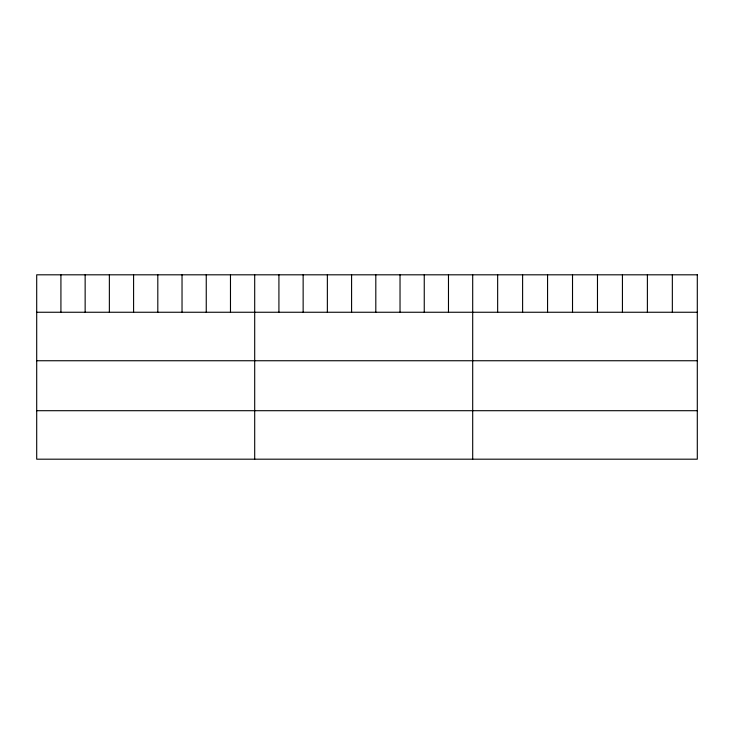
<?xml version="1.0" encoding="UTF-8"?>
<svg xmlns="http://www.w3.org/2000/svg" width="734" height="734" viewBox="0 0 734 734"><rect width="100%" height="100%" fill="white"/><g stroke="black" fill="none" stroke-linecap="round" stroke-linejoin="round"><path stroke-width="1.1" d="M36.7 312.253L697.3 312.253M36.7 360.743L697.3 360.743M36.7 410.701L697.3 410.701M672.344 274.81L672.344 312.253M647.388 274.81L647.388 312.253M622.432 274.81L622.432 312.253M597.476 274.81L597.476 312.253M572.52 274.81L572.52 312.253M547.564 274.81L547.564 312.253M522.608 274.81L522.608 312.253M497.652 274.81L497.652 312.253M472.696 274.81L472.696 459.19M448.474 274.81L448.474 312.253M424.252 274.81L424.252 312.253M400.03 274.81L400.03 312.253M375.808 274.81L375.808 312.253M351.586 274.81L351.586 312.253M327.364 274.81L327.364 312.253M303.142 274.81L303.142 312.253M278.92 274.81L278.92 312.253M254.698 274.81L254.698 459.19M230.476 274.81L230.476 312.253M206.254 274.81L206.254 312.253M182.032 274.81L182.032 312.253M157.81 274.81L157.81 312.253M133.588 274.81L133.588 312.253M109.366 274.81L109.366 312.253M85.144 274.81L85.144 312.253M60.922 274.81L60.922 312.253M697.3 274.81L36.7 274.81L36.7 459.19L697.3 459.19L697.3 274.81"/></g></svg>
